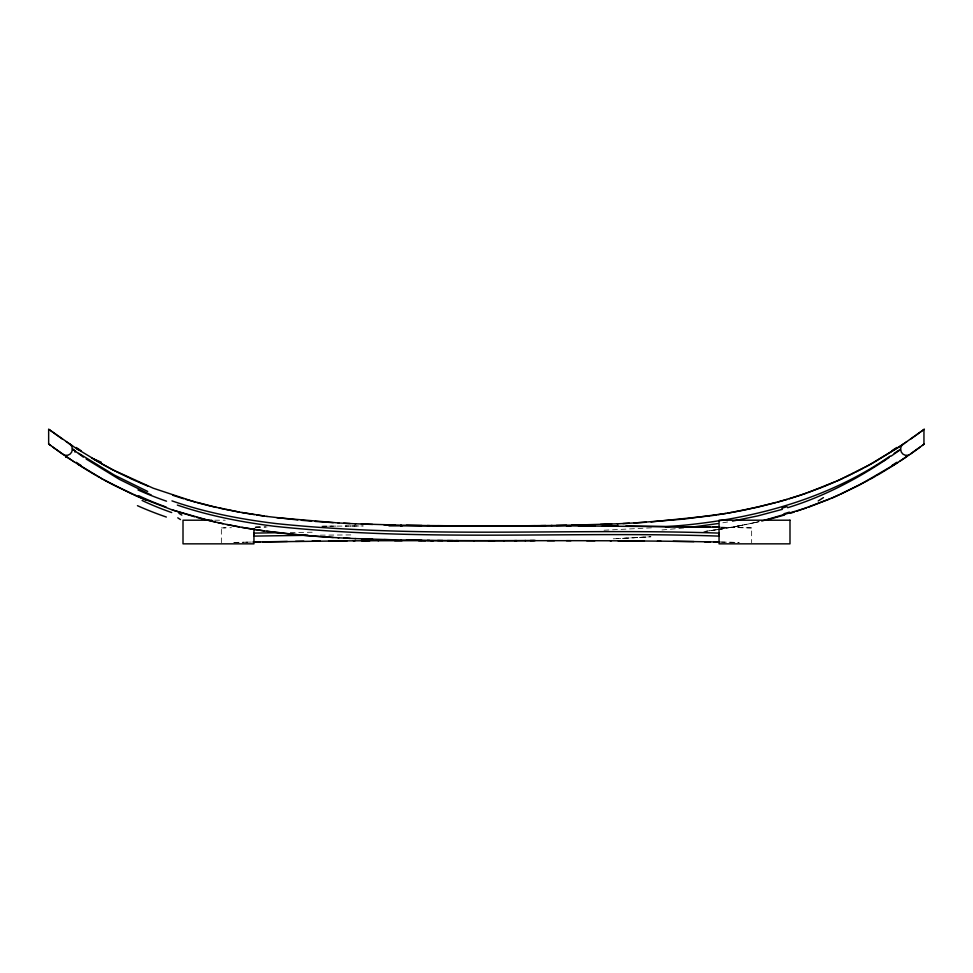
<?xml version="1.0" encoding="UTF-8"?>
<svg xmlns="http://www.w3.org/2000/svg" width="973" height="973" viewBox="0 0 973 973"><rect width="100%" height="100%" fill="white"/><g stroke="black" fill="none" stroke-linecap="round" stroke-linejoin="round"><path stroke-width="0.73" stroke-dasharray="4.87 3.65" d="M733.593 526.928L759.135 521.65L742.654 525.213M756.544 522.258L758.113 521.905M755.206 522.562L749.952 523.717M721.151 529.044L746.011 524.532M736.087 526.478L745.586 524.617M739.711 525.785L718.767 529.421M731.112 527.378L708.672 530.905M727.622 521.978L722.696 522.805M719.011 529.361L726.138 528.23M717.697 529.58L705.839 531.294M716.164 529.823L703.88 531.55M683.764 527.986L658.636 530.273M651.448 527.828L603.491 530.261M646.23 537.084L617.223 538.641L650.986 536.755L622.842 538.385M221.345 542.752L221.345 527.925L225.481 527.828M221.345 527.925L231.404 527.694M234.274 542.447L251.448 542.07M233.702 542.447L243.882 542.229M245.901 542.18L251.946 542.058M255.035 527.171L262.588 527.038M255.729 527.171L265.702 526.977M255.461 527.171L267.089 526.952M290.258 532.511L312.248 532.231M322.598 526.223L336.853 526.101M321.722 526.223L331.258 526.15M320.36 535.15L353.394 534.907M328.606 526.162L363.33 525.967M354.926 525.992L345.111 526.04L362.783 525.955M214.705 520.202L225.274 520.202M725.08 527.317L721.054 527.232M725.08 542.143L721.054 542.058M729.118 527.402L751.655 527.925L751.655 542.752M721.552 527.244L751.655 527.925M729.118 542.229L739.298 542.447M721.552 542.07L738.726 542.447M618.098 538.592L613.002 538.811L618.098 538.592"/><path stroke-width="1.46" d="M899.624 450.244L900.706 448.711A5.911 5.911 0 0 1 903.078 444.26L923.766 429.592M923.949 444.272L923.949 429.458M924.35 429.154L921.565 431.221M924.35 443.98L910.679 453.856M922.355 445.464L923 444.977M921.115 431.55L920.081 432.316M920.081 447.13L909.998 454.342A5.911 5.911 0 0 1 900.706 449.49M919.558 432.693L916.408 434.98M914.863 436.086L915.666 435.515M914.109 436.622L912.467 437.777M910.679 439.042L911.604 438.397M899.149 450.584L891 456.203M909.098 454.963L906.374 456.836M905.656 442.508L906.69 441.803M905.972 457.115L901.886 459.876M906.69 456.617L894.406 464.766M898.906 450.219L894.199 453.382M904.586 443.238L898.237 447.471M889.31 457.346C857.943 478.692 823.985 496.534 787.619 507.724M902.786 444.454L901.789 445.123M901.521 445.293L900.572 445.926M901.278 460.278L899.976 461.141M900.244 446.145L869.898 464.595M897.763 447.775L874.873 461.798M897.86 462.528L858.989 485.272M890.173 456.021C824.313 501.642 744.406 521.333 665.362 526.77M893.992 465.033L883.034 471.832M882.049 472.428L876.709 475.554M875.651 476.174L869.996 479.373M873.888 462.357L864.547 467.514M868.865 465.167L839.03 480.103L808.052 492.581M868.804 480.03L840.684 494.175M863.477 468.086L855.462 472.246M858.368 485.588L833.229 497.495L808.32 507.31M854.294 472.842L851.91 474.021M850.706 474.617L844.467 477.597M843.214 478.193L836.756 481.124M839.322 494.795L831.051 498.419M835.43 481.708L823.292 486.804M829.653 499.015L796.449 511.348M821.917 487.351L800.657 495.135L778.145 502.019M806.653 493.08L789.298 498.772M806.422 507.979L761.762 521.054M794.309 512.029L790.015 513.379M782.377 509.341L757.736 515.909L732.547 521.114M787.072 499.441L758.113 507.079L727.232 513.221M784.542 515.009L774.034 517.952M775.907 502.627L744.832 509.949M772.866 518.268L764.875 520.3M743.664 510.193L733.119 512.199M731.939 512.406L718.038 514.705M725.919 513.44L683.739 519.108L634.153 522.988M717.758 523.596L695.16 526.697M716.724 514.912L711.445 515.69M710.132 515.872L650.986 521.942M646.23 522.258L622.915 523.559M629.349 523.243L617.296 523.815M618.098 523.778L571.71 525.189M611.664 524.046L600.414 524.447M589.151 524.788L556.288 525.456M253.953 542.022L260.423 541.9M252.883 542.046L347.069 540.854M566.614 525.286L551.071 525.517M279.263 532.669L253.953 533.119L253.953 536.111L307.979 535.284M262.588 541.852L287.339 541.45M552.153 525.505L524.982 525.761M295.585 541.341L303.831 541.243M540.635 525.639L545.853 525.578M312.09 541.146L320.336 541.061M530.2 525.724L535.418 525.688M328.582 540.988L354.926 540.818M530.2 540.55L535.418 540.501M524.982 540.587L534.469 540.514M514.547 525.809L525.651 525.761M353.345 540.818L378.497 540.72M514.547 540.635L525.627 540.574M504.111 525.846L516.821 525.797M361.591 540.781L369.849 540.745M503.552 540.672L516.797 540.623M388.981 525.882L402.068 525.858M488.458 525.882L507.979 525.834M378.108 540.72L402.068 540.684M488.458 540.696L504.111 540.672M211.688 520.202L183.009 520.202L183.009 543.846L253.953 543.846L253.953 528.826M400.596 525.858L436.488 525.858M454.427 525.87L570.932 525.858M518.573 525.882L542.496 525.858M394.612 540.684L425.651 540.672M547.349 540.672L570.932 540.684M418.524 540.672L433.508 540.684M454.403 540.696L554.476 540.672M578.388 525.858L594.892 525.894M433.508 525.858L457.079 525.882M473.851 525.858L494.649 525.882M566.42 525.858L710.412 527.038M566.432 540.672L594.892 540.72M430.48 540.684L457.079 540.696M473.863 540.684L494.661 540.708M602.36 525.919L618.074 525.992M465.021 525.834L474.106 525.858M456.179 525.797L468.889 525.846M586.646 540.708L611.409 540.781M456.203 540.623L474.106 540.684M447.349 525.761L458.453 525.809M618.074 540.818L660.91 541.146M610.217 540.781L644.418 540.988M447.373 540.574L458.453 540.635M625.931 526.028L720.117 527.22M453.236 525.785L427.147 525.578M453.236 540.611L427.147 540.404M437.582 525.688L442.8 525.724M437.582 540.501L442.8 540.55M429.677 525.615L406.386 525.286M657.48 541.11L693.919 541.572M429.701 540.429L406.41 540.112M421.929 525.517L400.754 525.177M673.158 541.292L710.412 541.852M421.929 540.343L400.779 540.003M712.577 527.074L719.047 527.196M713.647 541.912L719.047 542.022M704.452 541.754L720.117 542.046M401.29 525.189L354.902 523.778M401.29 540.015L354.902 538.592M395.111 525.067L383.849 524.788M395.16 539.881L383.909 539.614M372.586 524.447L361.336 524.046M372.659 539.273L361.409 538.872M355.704 523.815L343.651 523.243M355.777 538.641L343.651 538.057M350.085 523.559L338.02 522.939M350.158 538.385L338.02 537.765M338.847 522.988L276.891 517.709M338.896 537.814C291.146 535.138 243.214 529.969 196.947 517.405M333.24 522.659L315.094 521.431M333.277 537.485L301.302 535.101L266.821 531.246M311.628 521.163L301.265 520.275M297.811 519.959L266.821 516.42M267.161 516.468L239.188 512.066L211.311 506.24M264.315 516.079L256.823 514.997M264.328 530.905L241.888 527.378M254.318 514.608L241.863 512.552M239.382 512.102L225.687 509.438M239.407 526.928L226.989 524.532M224.374 509.171L219.144 508.04M223.048 523.717L217.794 522.562M216.456 507.444L185.928 499.441M215.167 521.966L211.238 521.054M210.01 505.936L197.093 502.627M209.925 520.737L172.343 509.961L139.175 497.227M194.855 502.019L153.211 488.203L112.856 469.85M194.685 516.785L172.379 509.974M183.702 498.772L172.732 495.269M177.354 505.084C208.781 515.824 241.535 522.124 274.422 526.284C422.075 541.973 570.92 530.99 719.047 536.111L719.047 533.107C571.589 528.035 423.413 538.835 276.393 523.608C240.988 519.314 205.717 512.625 171.966 500.876M147.665 485.977L144.916 484.846M146.169 500.195L114.619 485.576M144.235 484.566L137.57 481.708M147.677 491.45L114.364 475.092L78.655 453.272M151.18 495.014L119.363 479.348L86.135 459.001M138.494 496.935L137.12 496.327M136.244 481.124L129.786 478.193M136.439 496.035L133.678 494.795M132.316 494.175L102.785 479.251L74.374 462.029M128.533 477.597L116.346 471.65M115.751 471.346L114.583 470.737M113.999 470.446L104.135 465.167M113.975 485.247L104.196 480.03M112.296 469.545L97.166 461.238M103.102 464.595L75.614 448.018L49.234 429.592M103.004 479.373L100.681 478.071M99.55 477.427L97.349 476.174M96.692 460.971L93.955 459.378M96.291 475.554L90.951 472.428M89.954 471.832L80.698 466.103M79.81 465.544L78.132 464.474M78.959 450.183L76.599 448.662M72.963 461.105L74.434 462.066M68.353 443.189L72.428 445.926M71.625 460.205L73.109 461.19M71.868 460.375L66.31 456.617M69.691 444.089L69.886 444.235A5.911 5.911 0 0 1 72.294 448.711L75.03 450.852M70.676 459.584L67.344 457.334M83.35 457.128L72.294 448.918M66.31 441.803L67.344 442.508M66.59 456.824L52.919 447.13M61.396 438.397L62.321 439.042M62.321 453.856L56.592 449.794M63.05 454.367L63.002 454.342A5.911 5.911 0 0 0 72.294 449.49L72.343 449.514M60.533 437.777L58.891 436.622M57.334 435.515L58.137 436.086M56.592 434.98L53.442 432.693M55.875 449.283L48.65 443.98L48.65 429.154L51.435 431.221M52.919 432.316L51.885 431.55M50.645 445.464L48.662 443.992M81.282 465.678A186.147 3.77 32 0 1 76.222 462.297M81.282 450.852A186.147 3.77 32 0 1 76.222 447.471M171.71 512.552A146.023 64.182 14.6 0 1 142.082 500.463M75.03 452.165A174.191 2.627 31.6 0 1 75.055 452.007M166.359 517.052A155.06 61.883 14.6 0 1 137.448 505.68M65.678 457.261A178.12 3.637 30 0 1 66.383 457.395M166.115 507.018A139.066 55.461 14.6 0 1 138.725 495.731M177.767 517.831A253.953 0.985 32.7 0 1 180.467 519.558M166.517 501.192A141.73 50.827 14.4 0 1 137.996 489.942M91.888 458.234A168.694 6.86 26.6 0 1 101.35 462.248M178.947 513.318A264.097 1.338 31.8 0 1 181.842 515.106M896.778 462.297A186.147 3.77 -32 0 1 891.718 465.678M896.778 447.471A186.147 3.77 -32 0 1 891.718 450.852M894.515 464.401A189.942 2.408 -31.2 0 1 892.363 465.799M789.371 512.139A218.353 105.035 -13.7 0 1 783.97 513.756M885.588 459.621A184.371 1.8 -32.4 0 1 883.496 461.007M787.06 506.629A203.746 103.977 -13.9 0 1 781.866 508.222M823.426 497.617A206.519 1.022 -32.4 0 1 818.208 500.949M789.991 520.202L719.047 520.202L719.047 543.846L789.991 543.846L789.991 520.202"/></g></svg>
